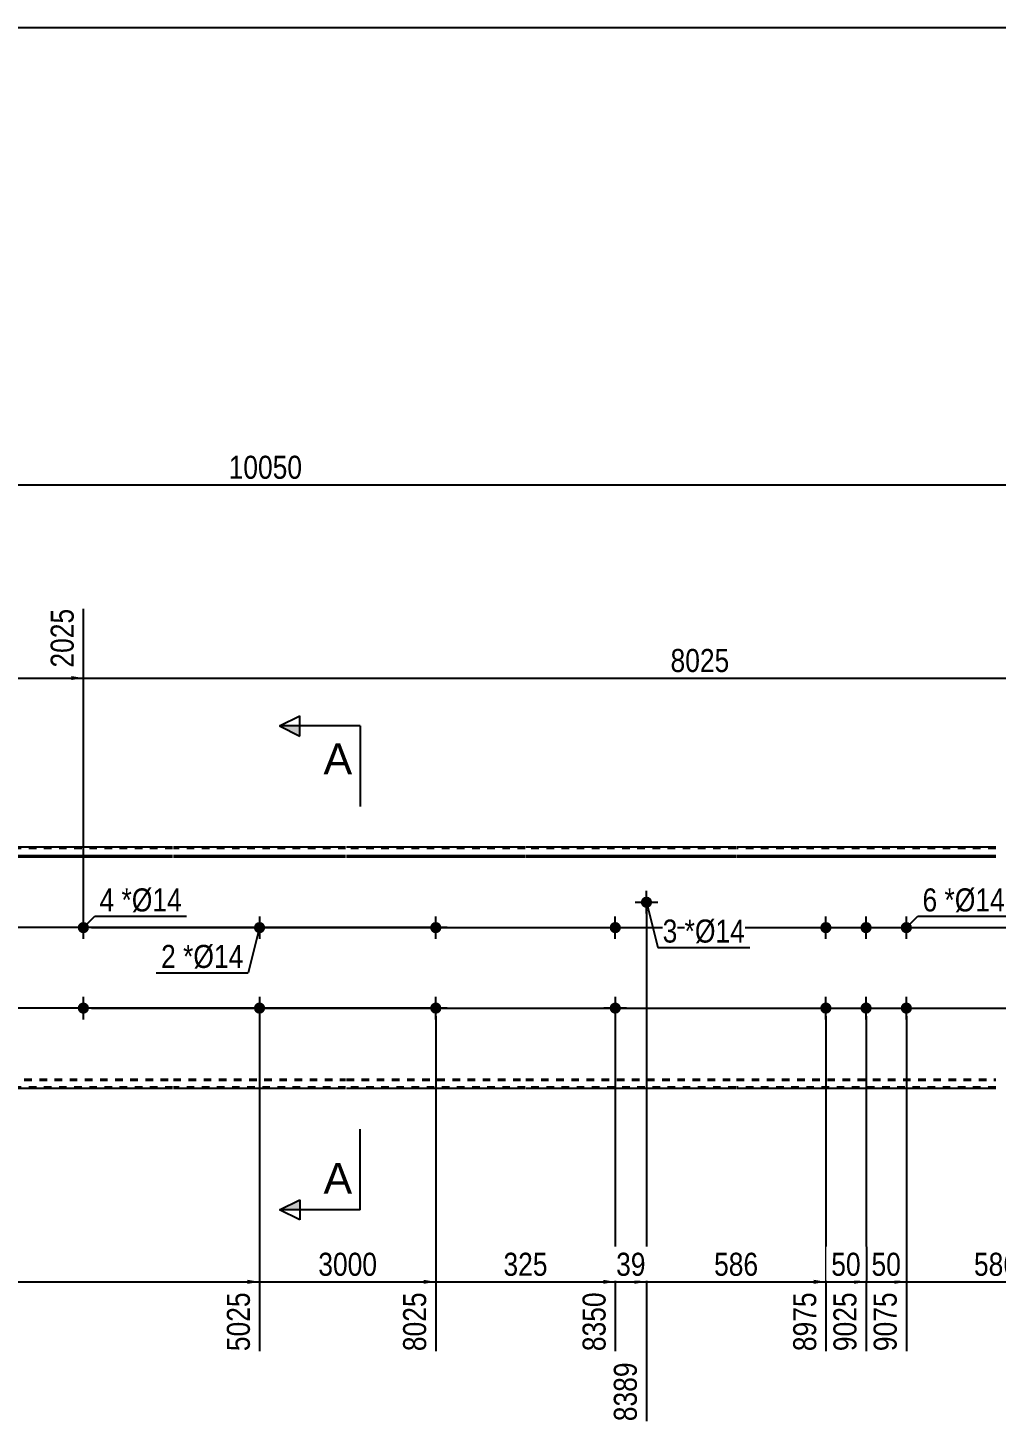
# Model space of a CAD drawing. Header units: millimetres. Extents: x -71 to 331, y -160 to 117.
# Drawn here: x 101.1 to 221.4, y -56.9 to 116.8 of the extents above; entities that cross this region are included whole.
import ezdxf

# ---------------------------------------------------------------- set-up
doc = ezdxf.new("R2010")
doc.units = ezdxf.units.MM
doc.linetypes.add('DXK_LINE_DOT1', pattern=[1.8814, 0.9407, -0.9407])
doc.styles.add('Arial', font='ARIAL.TTF', dxfattribs={"height": 0.2})
doc.styles.add('Arial Narrow', font='ARIALN.TTF', dxfattribs={"height": 0.2})

# ---------------------------------------------------------------- blocks, each defined once
blk = doc.blocks.new('Unknown-627191643-2148')
at = {"color": 5, "linetype": 'Continuous'}
blk.add_line((331.25, 116.75), (-68.75, 116.75), dxfattribs=at)
blk = doc.blocks.new('Part-627191643-1218 - 1203')
at = {"color": 2, "linetype": 'Continuous'}
for p, q in [((119.08, 15), (96.89, 15)), ((96.89, 13.94), (119.08, 13.94)), ((140.58, 15), (119.18, 15)), ((119.18, 13.94), (140.58, 13.94)), ((162.88, 15), (140.68, 15)), ((140.68, 13.94), (162.88, 13.94)), ((189.05, 15), (162.98, 15)), ((162.98, 13.94), (189.05, 13.94)), ((221.35, 15), (189.15, 15)), ((189.15, 13.94), (221.35, 13.94)), ((96.89, 13.81), (119.08, 13.81)), ((119.18, 13.81), (140.58, 13.81)), ((140.68, 13.81), (162.88, 13.81)), ((162.98, 13.81), (189.05, 13.81)), ((189.15, 13.81), (221.35, 13.81)), ((119.08, -15), (96.89, -15)), ((140.58, -15), (119.18, -15)), ((162.88, -15), (140.68, -15)), ((189.05, -15), (162.98, -15)), ((221.35, -15), (189.15, -15))]:
    blk.add_line(p, q, dxfattribs=at)
at = {"color": 7, "linetype": 'DXK_LINE_DOT1'}
for p, q in [((119.08, 14.82), (96.89, 14.82)), ((140.58, 14.82), (119.18, 14.82)), ((162.88, 14.82), (140.68, 14.82)), ((189.05, 14.82), (162.98, 14.82)), ((221.35, 14.82), (189.15, 14.82)), ((96.89, -13.81), (119.08, -13.81)), ((119.18, -13.81), (140.58, -13.81)), ((140.68, -13.81), (162.88, -13.81)), ((162.98, -13.81), (189.05, -13.81)), ((189.15, -13.81), (221.35, -13.81)), ((96.89, -13.94), (119.08, -13.94)), ((119.08, -14.82), (96.89, -14.82)), ((119.18, -13.94), (140.58, -13.94)), ((140.58, -14.82), (119.18, -14.82)), ((140.68, -13.94), (162.88, -13.94)), ((162.88, -14.82), (140.68, -14.82)), ((162.98, -13.94), (189.05, -13.94)), ((189.05, -14.82), (162.98, -14.82)), ((189.15, -13.94), (221.35, -13.94)), ((221.35, -14.82), (189.15, -14.82))]:
    blk.add_line(p, q, dxfattribs=at)
blk = doc.blocks.new('Bolt-627191643-1224 - 1203')
at = {"linetype": 'Continuous'}
for points in [[(199.55, 5, -1), (200.95, 5, -1)], [(204.55, 5, -1), (205.95, 5, -1)], [(209.55, 5, -1), (210.95, 5, -1)], [(199.55, -5, -1), (200.95, -5, -1)], [(204.55, -5, -1), (205.95, -5, -1)], [(209.55, -5, -1), (210.95, -5, -1)]]:
    blk.add_hatch(color=3, dxfattribs=at).paths.add_polyline_path(points)
at = {"color": 3, "linetype": 'Continuous'}
for p, q in [((200.25, 3.6), (200.25, 6.4)), ((205.25, 3.6), (205.25, 6.4)), ((210.25, 3.6), (210.25, 6.4)), ((198.85, 5), (201.65, 5)), ((203.85, 5), (206.65, 5)), ((208.85, 5), (211.65, 5)), ((198.85, -5), (201.65, -5)), ((200.25, -6.4), (200.25, -3.6)), ((203.85, -5), (206.65, -5)), ((205.25, -6.4), (205.25, -3.6)), ((208.85, -5), (211.65, -5)), ((210.25, -6.4), (210.25, -3.6))]:
    blk.add_line(p, q, dxfattribs=at)
blk = doc.blocks.new('Bolt-627191643-1225 - 1203')
at = {"linetype": 'Continuous'}
blk.add_hatch(color=3, dxfattribs=at).paths.add_polyline_path([(177.26, 8.15, -1), (178.66, 8.15, -1)])
at = {"color": 3, "linetype": 'Continuous'}
for p, q in [((177.96, 6.75), (177.96, 9.55)), ((176.56, 8.15), (179.36, 8.15))]:
    blk.add_line(p, q, dxfattribs=at)
blk = doc.blocks.new('Bolt-627191643-1227 - 1203')
at = {"linetype": 'Continuous'}
blk.add_hatch(color=3, dxfattribs=at).paths.add_polyline_path([(174.78, -5, -1), (173.38, -5, -1)])
at = {"color": 3, "linetype": 'Continuous'}
for p, q in [((175.48, -5), (172.68, -5)), ((174.08, -3.6), (174.08, -6.4))]:
    blk.add_line(p, q, dxfattribs=at)
blk = doc.blocks.new('Bolt-627191643-1228 - 1203')
at = {"linetype": 'Continuous'}
blk.add_hatch(color=3, dxfattribs=at).paths.add_polyline_path([(173.38, 5, -1), (174.78, 5, -1)])
at = {"color": 3, "linetype": 'Continuous'}
for p, q in [((174.08, 3.6), (174.08, 6.4)), ((172.68, 5), (175.48, 5))]:
    blk.add_line(p, q, dxfattribs=at)
blk = doc.blocks.new('Bolt-627191643-1229 - 1203')
at = {"linetype": 'Continuous'}
for points in [[(130.58, 5, -1), (129.18, 5, -1)], [(130.58, -5, -1), (129.18, -5, -1)]]:
    blk.add_hatch(color=3, dxfattribs=at).paths.add_polyline_path(points)
at = {"color": 3, "linetype": 'Continuous'}
for p, q in [((129.88, 6.4), (129.88, 3.6)), ((131.28, 5), (128.48, 5)), ((131.28, -5), (128.48, -5)), ((129.88, -3.6), (129.88, -6.4))]:
    blk.add_line(p, q, dxfattribs=at)
blk = doc.blocks.new('Bolt-627191643-1232 - 1203')
at = {"linetype": 'Continuous'}
for points in [[(151.08, 5, -1), (152.48, 5, -1)], [(258.02, 5, -1), (259.42, 5, -1)]]:
    blk.add_hatch(color=3, dxfattribs=at).paths.add_polyline_path(points)
at = {"color": 3, "linetype": 'Continuous'}
for p, q in [((151.78, 3.6), (151.78, 6.4)), ((258.72, 3.6), (258.72, 6.4)), ((153.18, 5), (150.38, 5)), ((260.12, 5), (257.32, 5))]:
    blk.add_line(p, q, dxfattribs=at)
blk = doc.blocks.new('Bolt-627191643-1233 - 1203')
at = {"linetype": 'Continuous'}
for points in [[(151.08, -5, -1), (152.48, -5, -1)], [(258.02, -5, -1), (259.42, -5, -1)]]:
    blk.add_hatch(color=3, dxfattribs=at).paths.add_polyline_path(points)
at = {"color": 3, "linetype": 'Continuous'}
for p, q in [((153.18, -5), (150.38, -5)), ((151.78, -6.4), (151.78, -3.6)), ((260.12, -5), (257.32, -5)), ((258.72, -6.4), (258.72, -3.6))]:
    blk.add_line(p, q, dxfattribs=at)
blk = doc.blocks.new('Bolt-627191643-1236 - 1203')
at = {"linetype": 'Continuous'}
for points in [[(1.8, 5, -1), (3.2, 5, -1)], [(107.29, 5, -1), (108.69, 5, -1)]]:
    blk.add_hatch(color=3, dxfattribs=at).paths.add_polyline_path(points)
at = {"color": 3, "linetype": 'Continuous'}
for p, q in [((2.5, 3.6), (2.5, 6.4)), ((107.99, 3.6), (107.99, 6.4)), ((3.9, 5), (1.1, 5)), ((109.39, 5), (106.59, 5))]:
    blk.add_line(p, q, dxfattribs=at)
blk = doc.blocks.new('Bolt-627191643-1237 - 1203')
at = {"linetype": 'Continuous'}
for points in [[(1.8, -5, -1), (3.2, -5, -1)], [(107.29, -5, -1), (108.69, -5, -1)]]:
    blk.add_hatch(color=3, dxfattribs=at).paths.add_polyline_path(points)
at = {"color": 3, "linetype": 'Continuous'}
for p, q in [((3.9, -5), (1.1, -5)), ((2.5, -6.4), (2.5, -3.6)), ((109.39, -5), (106.59, -5)), ((107.99, -6.4), (107.99, -3.6))]:
    blk.add_line(p, q, dxfattribs=at)
blk = doc.blocks.new('StraightDimension-627191643-1289 - 1203')
at = {"linetype": 'Continuous'}
blk.add_hatch(color=7, dxfattribs=at).paths.add_polyline_path([(150.28, -38.75), (151.78, -39), (150.28, -39.25)])
at = {"color": 7, "linetype": 'Continuous'}
for p, q in [((129.88, -6), (129.88, -47.61)), ((151.78, -6), (151.78, -47.61)), ((129.88, -39), (151.78, -39))]:
    blk.add_line(p, q, dxfattribs=at)
at = {"color": 0}
blk.add_wipeout([(145.09, -38.85), (145.09, -34.65), (136.58, -34.65), (136.58, -38.85)], dxfattribs=at)
at = {"color": 0, "linetype": 'Continuous'}
blk.add_wipeout([(151.18, -39.7), (146.98, -39.7), (146.98, -48.21), (151.18, -48.21)], dxfattribs=at)
at = {"color": 3, "style": 'Arial Narrow'}
blk.add_text('3000', height=2.863, dxfattribs=at).set_placement((137.18, -38.25))
at = {"color": 3, "linetype": 'Continuous', "style": 'Arial Narrow'}
blk.add_text('8025', height=2.863, rotation=90.0002, dxfattribs=at).set_placement((150.58, -47.61))
blk = doc.blocks.new('StraightDimension-627191643-1284 - 1203')
at = {"linetype": 'Continuous'}
blk.add_hatch(color=7, dxfattribs=at).paths.add_polyline_path([(208.75, -38.75), (210.25, -39), (208.75, -39.25)])
at = {"color": 7, "linetype": 'Continuous'}
for p, q in [((205.25, -6), (205.25, -47.61)), ((210.25, -6), (210.25, -47.61)), ((205.25, -39), (210.25, -39))]:
    blk.add_line(p, q, dxfattribs=at)
at = {"color": 0}
blk.add_wipeout([(210.18, -38.85), (210.18, -34.65), (205.32, -34.65), (205.32, -38.85)], dxfattribs=at)
at = {"color": 3, "style": 'Arial Narrow'}
blk.add_text('50', height=2.863, dxfattribs=at).set_placement((205.92, -38.25))
at = {"color": 0, "linetype": 'Continuous'}
blk.add_wipeout([(209.65, -39.7), (205.45, -39.7), (205.45, -48.21), (209.65, -48.21)], dxfattribs=at)
at = {"color": 3, "linetype": 'Continuous', "style": 'Arial Narrow'}
blk.add_text('9075', height=2.863, rotation=90.0002, dxfattribs=at).set_placement((209.05, -47.61))
blk = doc.blocks.new('StraightDimension-627191643-1283 - 1203')
at = {"linetype": 'Continuous'}
blk.add_hatch(color=7, dxfattribs=at).paths.add_polyline_path([(231.04, -38.75), (232.54, -39), (231.04, -39.25)])
at = {"color": 7, "linetype": 'Continuous'}
for p, q in [((232.54, 7.15), (232.54, -47.61)), ((210.25, -6), (210.25, -47.61)), ((210.25, -39), (232.54, -39))]:
    blk.add_line(p, q, dxfattribs=at)
at = {"color": 0}
blk.add_wipeout([(224.74, -38.85), (224.74, -34.65), (218.05, -34.65), (218.05, -38.85)], dxfattribs=at)
at = {"color": 0, "linetype": 'Continuous'}
blk.add_wipeout([(231.94, -39.7), (227.74, -39.7), (227.74, -48.21), (231.94, -48.21)], dxfattribs=at)
at = {"color": 3, "style": 'Arial Narrow'}
blk.add_text('586', height=2.863, dxfattribs=at).set_placement((218.65, -38.25))
at = {"color": 3, "linetype": 'Continuous', "style": 'Arial Narrow'}
blk.add_text('9661', height=2.863, rotation=90.0002, dxfattribs=at).set_placement((231.34, -47.61))
blk = doc.blocks.new('StraightDimension-627191643-1406 - 1203')
at = {"linetype": 'Continuous'}
for points in [[(272.75, 6.65), (273, 8.15), (273.25, 6.65)], [(273.25, 6.5), (273, 5), (272.75, 6.5)]]:
    blk.add_hatch(color=7, dxfattribs=at).paths.add_polyline_path(points)
at = {"color": 7, "linetype": 'Continuous'}
for p, q in [((233.54, 8.15), (275.4, 8.15)), ((273, 5), (273, 8.15)), ((108.99, 5), (275.4, 5))]:
    blk.add_line(p, q, dxfattribs=at)
at = {"color": 0}
blk.add_wipeout([(272.85, 9.01), (268.65, 9.01), (268.65, 4.15), (272.85, 4.15)], dxfattribs=at)
at = {"color": 3, "style": 'Arial Narrow'}
blk.add_text('32', height=2.863, rotation=90.0002, dxfattribs=at).set_placement((272.25, 4.75))
blk = doc.blocks.new('StraightDimension-627191643-1286 - 1203')
at = {"linetype": 'Continuous'}
blk.add_hatch(color=7, dxfattribs=at).paths.add_polyline_path([(198.75, -38.75), (200.25, -39), (198.75, -39.25)])
at = {"color": 7, "linetype": 'Continuous'}
for p, q in [((177.96, 7.15), (177.96, -56.31)), ((200.25, -6), (200.25, -47.61)), ((177.96, -39), (200.25, -39))]:
    blk.add_line(p, q, dxfattribs=at)
at = {"color": 0}
blk.add_wipeout([(192.44, -38.85), (192.44, -34.65), (185.76, -34.65), (185.76, -38.85)], dxfattribs=at)
at = {"color": 0, "linetype": 'Continuous'}
blk.add_wipeout([(199.65, -39.7), (195.45, -39.7), (195.45, -48.21), (199.65, -48.21)], dxfattribs=at)
at = {"color": 3, "style": 'Arial Narrow'}
blk.add_text('586', height=2.863, dxfattribs=at).set_placement((186.36, -38.25))
at = {"color": 3, "linetype": 'Continuous', "style": 'Arial Narrow'}
blk.add_text('8975', height=2.863, rotation=90.0002, dxfattribs=at).set_placement((199.05, -47.61))
blk = doc.blocks.new('StraightDimension-627191643-1408 - 1203')
at = {"linetype": 'Continuous'}
for points in [[(272.75, -6.5), (273, -5), (273.25, -6.5)], [(273.25, -13.5), (273, -15), (272.75, -13.5)]]:
    blk.add_hatch(color=7, dxfattribs=at).paths.add_polyline_path(points)
at = {"color": 7, "linetype": 'Continuous'}
for p, q in [((108.99, -5), (275.4, -5)), ((273, -15), (273, -5)), ((262.22, -15), (275.4, -15))]:
    blk.add_line(p, q, dxfattribs=at)
at = {"color": 0}
blk.add_wipeout([(272.85, -6.66), (268.65, -6.66), (268.65, -13.34), (272.85, -13.34)], dxfattribs=at)
at = {"color": 3, "style": 'Arial Narrow'}
blk.add_text('100', height=2.863, rotation=90.0002, dxfattribs=at).set_placement((272.25, -12.74))
blk = doc.blocks.new('StraightDimension-627191643-1290 - 1203')
at = {"linetype": 'Continuous'}
blk.add_hatch(color=7, dxfattribs=at).paths.add_polyline_path([(128.38, -38.75), (129.88, -39), (128.38, -39.25)])
at = {"color": 7, "linetype": 'Continuous'}
for p, q in [((129.88, -6), (129.88, -47.61)), ((0, -16), (0, -42.13)), ((0, -39), (129.88, -39))]:
    blk.add_line(p, q, dxfattribs=at)
at = {"color": 0}
blk.add_wipeout([(69.2, -38.85), (69.2, -34.65), (60.69, -34.65), (60.69, -38.85)], dxfattribs=at)
at = {"color": 0, "linetype": 'Continuous'}
for points in [[(-0.6, -39.7), (-4.8, -39.7), (-4.8, -42.73), (-0.6, -42.73)], [(129.28, -39.7), (125.08, -39.7), (125.08, -48.21), (129.28, -48.21)]]:
    blk.add_wipeout(points, dxfattribs=at)
at = {"color": 3, "style": 'Arial Narrow'}
blk.add_text('5025', height=2.863, dxfattribs=at).set_placement((61.29, -38.25))
at = {"color": 3, "linetype": 'Continuous', "style": 'Arial Narrow'}
for s, height, p in [('0', 2.86, (-1.2, -42.13)), ('5025', 2.863, (128.68, -47.61))]:
    blk.add_text(s, height=height, rotation=90.0002, dxfattribs=at).set_placement(p)
blk = doc.blocks.new('StraightDimension-627191643-1288 - 1203')
at = {"linetype": 'Continuous'}
blk.add_hatch(color=7, dxfattribs=at).paths.add_polyline_path([(172.58, -38.75), (174.08, -39), (172.58, -39.25)])
at = {"color": 7, "linetype": 'Continuous'}
for p, q in [((151.78, -6), (151.78, -47.61)), ((174.08, -6), (174.08, -47.61)), ((151.78, -39), (174.08, -39))]:
    blk.add_line(p, q, dxfattribs=at)
at = {"color": 0}
blk.add_wipeout([(166.27, -38.85), (166.27, -34.65), (159.59, -34.65), (159.59, -38.85)], dxfattribs=at)
at = {"color": 0, "linetype": 'Continuous'}
blk.add_wipeout([(173.48, -39.7), (169.28, -39.7), (169.28, -48.21), (173.48, -48.21)], dxfattribs=at)
at = {"color": 3, "style": 'Arial Narrow'}
blk.add_text('325', height=2.863, dxfattribs=at).set_placement((160.19, -38.25))
at = {"color": 3, "linetype": 'Continuous', "style": 'Arial Narrow'}
blk.add_text('8350', height=2.863, rotation=90.0002, dxfattribs=at).set_placement((172.88, -47.61))
blk = doc.blocks.new('StraightDimension-627191643-1383 - 1203')
at = {"linetype": 'Continuous'}
for points in [[(-12.25, 3.5), (-12, 5), (-11.75, 3.5)], [(-11.75, -3.5), (-12, -5), (-12.25, -3.5)]]:
    blk.add_hatch(color=7, dxfattribs=at).paths.add_polyline_path(points)
at = {"color": 7, "linetype": 'Continuous'}
for p, q in [((150.78, 5), (-14.25, 5)), ((-12, -5), (-12, 5)), ((150.78, -5), (-14.25, -5))]:
    blk.add_line(p, q, dxfattribs=at)
at = {"color": 0}
blk.add_wipeout([(-12.15, 3.34), (-16.35, 3.34), (-16.35, -3.34), (-12.15, -3.34)], dxfattribs=at)
at = {"color": 3, "style": 'Arial Narrow'}
blk.add_text('100', height=2.863, rotation=90.0002, dxfattribs=at).set_placement((-12.75, -2.74))
blk = doc.blocks.new('StraightDimension-627191643-1285 - 1203')
at = {"linetype": 'Continuous'}
blk.add_hatch(color=7, dxfattribs=at).paths.add_polyline_path([(203.75, -38.75), (205.25, -39), (203.75, -39.25)])
at = {"color": 7, "linetype": 'Continuous'}
for p, q in [((200.25, -6), (200.25, -47.61)), ((205.25, -6), (205.25, -47.61)), ((200.25, -39), (205.25, -39))]:
    blk.add_line(p, q, dxfattribs=at)
at = {"color": 0}
blk.add_wipeout([(205.18, -38.85), (205.18, -34.65), (200.32, -34.65), (200.32, -38.85)], dxfattribs=at)
at = {"color": 3, "style": 'Arial Narrow'}
blk.add_text('50', height=2.863, dxfattribs=at).set_placement((200.92, -38.25))
at = {"color": 0, "linetype": 'Continuous'}
blk.add_wipeout([(204.65, -39.7), (200.45, -39.7), (200.45, -48.21), (204.65, -48.21)], dxfattribs=at)
at = {"color": 3, "linetype": 'Continuous', "style": 'Arial Narrow'}
blk.add_text('9025', height=2.863, rotation=90.0002, dxfattribs=at).set_placement((204.05, -47.61))
blk = doc.blocks.new('StraightDimension-627191643-1333 - 1203')
at = {"linetype": 'Continuous'}
blk.add_hatch(color=7, dxfattribs=at).paths.add_polyline_path([(259.72, 36.25), (261.22, 36), (259.72, 35.75)])
at = {"color": 7, "linetype": 'Continuous'}
for p, q in [((261.22, 16), (261.22, 46.44)), ((107.99, 6), (107.99, 44.61)), ((107.99, 36), (261.22, 36))]:
    blk.add_line(p, q, dxfattribs=at)
at = {"color": 0, "linetype": 'Continuous'}
blk.add_wipeout([(260.62, 47.04), (256.42, 47.04), (256.42, 36.7), (260.62, 36.7)], dxfattribs=at)
at = {"color": 0}
blk.add_wipeout([(188.86, 36.15), (188.86, 40.35), (180.35, 40.35), (180.35, 36.15)], dxfattribs=at)
at = {"color": 3, "linetype": 'Continuous', "style": 'Arial Narrow'}
blk.add_text('10050', height=2.863, rotation=90.0002, dxfattribs=at).set_placement((260.02, 37.3))
at = {"color": 3, "style": 'Arial Narrow'}
blk.add_text('8025', height=2.863, dxfattribs=at).set_placement((180.95, 36.75))
blk = doc.blocks.new('StraightDimension-627191643-1287 - 1203')
at = {"linetype": 'Continuous'}
blk.add_hatch(color=7, dxfattribs=at).paths.add_polyline_path([(176.46, -38.75), (177.96, -39), (176.46, -39.25)])
at = {"color": 7, "linetype": 'Continuous'}
for p, q in [((177.96, 7.15), (177.96, -56.31)), ((174.08, -6), (174.08, -47.61)), ((174.08, -39), (177.96, -39))]:
    blk.add_line(p, q, dxfattribs=at)
at = {"color": 0}
blk.add_wipeout([(178.44, -38.85), (178.44, -34.65), (173.59, -34.65), (173.59, -38.85)], dxfattribs=at)
at = {"color": 0, "linetype": 'Continuous'}
blk.add_wipeout([(177.36, -48.4), (173.16, -48.4), (173.16, -56.91), (177.36, -56.91)], dxfattribs=at)
at = {"color": 3, "style": 'Arial Narrow'}
blk.add_text('39', height=2.863, dxfattribs=at).set_placement((174.19, -38.25))
at = {"color": 3, "linetype": 'Continuous', "style": 'Arial Narrow'}
blk.add_text('8389', height=2.863, rotation=90.0002, dxfattribs=at).set_placement((176.76, -56.31))
blk = doc.blocks.new('StraightDimension-627191643-1334 - 1203')
at = {"linetype": 'Continuous'}
blk.add_hatch(color=7, dxfattribs=at).paths.add_polyline_path([(106.49, 36.25), (107.99, 36), (106.49, 35.75)])
at = {"color": 7, "linetype": 'Continuous'}
for p, q in [((85.69, 6), (85.69, 57.21)), ((107.99, 6), (107.99, 44.61)), ((85.69, 36), (107.99, 36))]:
    blk.add_line(p, q, dxfattribs=at)
at = {"color": 0, "linetype": 'Continuous'}
blk.add_wipeout([(107.39, 45.21), (103.19, 45.21), (103.19, 36.7), (107.39, 36.7)], dxfattribs=at)
at = {"color": 0}
blk.add_wipeout([(100.18, 36.15), (100.18, 40.35), (93.5, 40.35), (93.5, 36.15)], dxfattribs=at)
at = {"color": 3, "linetype": 'Continuous', "style": 'Arial Narrow'}
blk.add_text('2025', height=2.863, rotation=90.0002, dxfattribs=at).set_placement((106.79, 37.3))
at = {"color": 3, "style": 'Arial Narrow'}
blk.add_text('325', height=2.863, dxfattribs=at).set_placement((94.1, 36.75))
blk = doc.blocks.new('StraightDimension-627191643-1382 - 1203')
at = {"linetype": 'Continuous'}
for points in [[(-12.25, 7.38), (-12, 8.88), (-11.75, 7.38)], [(-11.75, 6.5), (-12, 5), (-12.25, 6.5)]]:
    blk.add_hatch(color=7, dxfattribs=at).paths.add_polyline_path(points)
at = {"color": 7, "linetype": 'Continuous'}
for p, q in [((26.95, 8.88), (-14.25, 8.88)), ((-12, 5), (-12, 8.88)), ((150.78, 5), (-14.25, 5))]:
    blk.add_line(p, q, dxfattribs=at)
at = {"color": 0}
blk.add_wipeout([(-12.15, 9.37), (-16.35, 9.37), (-16.35, 4.51), (-12.15, 4.51)], dxfattribs=at)
at = {"color": 3, "style": 'Arial Narrow'}
blk.add_text('39', height=2.863, rotation=90.0002, dxfattribs=at).set_placement((-12.75, 5.11))
blk = doc.blocks.new('StraightDimension-627191643-1384 - 1203')
at = {"linetype": 'Continuous'}
for points in [[(-12.25, -6.5), (-12, -5), (-11.75, -6.5)], [(-11.75, -13.5), (-12, -15), (-12.25, -13.5)]]:
    blk.add_hatch(color=7, dxfattribs=at).paths.add_polyline_path(points)
at = {"color": 7, "linetype": 'Continuous'}
for p, q in [((150.78, -5), (-14.25, -5)), ((-12, -15), (-12, -5)), ((-1, -15), (-14.25, -15))]:
    blk.add_line(p, q, dxfattribs=at)
at = {"color": 0}
blk.add_wipeout([(-12.15, -6.66), (-16.35, -6.66), (-16.35, -13.34), (-12.15, -13.34)], dxfattribs=at)
at = {"color": 3, "style": 'Arial Narrow'}
blk.add_text('100', height=2.863, rotation=90.0002, dxfattribs=at).set_placement((-12.75, -12.74))
blk = doc.blocks.new('StraightDimension-627191643-1407 - 1203')
at = {"linetype": 'Continuous'}
for points in [[(272.75, 3.5), (273, 5), (273.25, 3.5)], [(273.25, -3.5), (273, -5), (272.75, -3.5)]]:
    blk.add_hatch(color=7, dxfattribs=at).paths.add_polyline_path(points)
at = {"color": 7, "linetype": 'Continuous'}
for p, q in [((108.99, 5), (275.4, 5)), ((273, -5), (273, 5)), ((108.99, -5), (275.4, -5))]:
    blk.add_line(p, q, dxfattribs=at)
at = {"color": 0}
blk.add_wipeout([(272.85, 3.34), (268.65, 3.34), (268.65, -3.34), (272.85, -3.34)], dxfattribs=at)
at = {"color": 3, "style": 'Arial Narrow'}
blk.add_text('100', height=2.863, rotation=90.0002, dxfattribs=at).set_placement((272.25, -2.74))
blk = doc.blocks.new('StraightDimension-627191643-1425 - 1203')
at = {"color": 7, "linetype": 'Continuous'}
blk.add_line((0, 60), (261.22, 60), dxfattribs=at)
at = {"color": 0}
blk.add_wipeout([(135.78, 60.15), (135.78, 64.35), (125.44, 64.35), (125.44, 60.15)], dxfattribs=at)
at = {"color": 3, "style": 'Arial Narrow'}
blk.add_text('10050', height=2.863, dxfattribs=at).set_placement((126.04, 60.75))
blk = doc.blocks.new('Mark-627191643-1476 - 1203')
at = {"color": 0}
for points in [[(214.09, 7.01), (214.09, 10.01), (212.26, 10.01), (212.26, 7.01)], [(216.27, 7.01), (216.27, 10.01), (214.99, 10.01), (214.99, 7.01)]]:
    blk.add_wipeout(points, dxfattribs=at)
for points in [[(214.09, 7.01), (214.09, 10.01), (212.26, 10.01), (212.26, 7.01)], [(216.27, 7.01), (216.27, 10.01), (214.99, 10.01), (214.99, 7.01)]]:
    blk.add_wipeout(points, dxfattribs=at)
at = {"color": 7, "linetype": 'Continuous'}
blk.add_line((210.25, 5), (211.66, 6.41), dxfattribs=at)
at = {"color": 3, "style": 'Arial Narrow'}
blk.add_text('6', height=2.86, dxfattribs=at).set_placement((212.26, 7.01))
at = {"color": 0}
blk.add_wipeout([(222.48, 7.01), (222.48, 10.01), (216.27, 10.01), (216.27, 7.01)], dxfattribs=at)
blk.add_wipeout([(222.48, 7.01), (222.48, 10.01), (216.27, 10.01), (216.27, 7.01)], dxfattribs=at)
at = {"color": 7, "linetype": 'Continuous'}
blk.add_line((211.66, 6.41), (223.08, 6.41), dxfattribs=at)
at = {"color": 3, "style": 'Arial Narrow'}
for s, height, p in [('*', 2.86, (214.99, 7.01)), ('Ø14', 2.863, (216.27, 7.01))]:
    blk.add_text(s, height=height, dxfattribs=at).set_placement(p)
blk = doc.blocks.new('MarkSet-627191643-1472 - 1203')
at = {"color": 0}
for points in [[(111.83, 7.01), (111.83, 10.01), (110, 10.01), (110, 7.01)], [(114.01, 7.01), (114.01, 10.01), (112.73, 10.01), (112.73, 7.01)]]:
    blk.add_wipeout(points, dxfattribs=at)
for points in [[(111.83, 7.01), (111.83, 10.01), (110, 10.01), (110, 7.01)], [(114.01, 7.01), (114.01, 10.01), (112.73, 10.01), (112.73, 7.01)]]:
    blk.add_wipeout(points, dxfattribs=at)
at = {"color": 7, "linetype": 'Continuous'}
blk.add_line((107.99, 5), (109.4, 6.41), dxfattribs=at)
at = {"color": 3, "style": 'Arial Narrow'}
blk.add_text('4', height=2.86, dxfattribs=at).set_placement((110, 7.01))
at = {"color": 0}
blk.add_wipeout([(120.22, 7.01), (120.22, 10.01), (114.01, 10.01), (114.01, 7.01)], dxfattribs=at)
blk.add_wipeout([(120.22, 7.01), (120.22, 10.01), (114.01, 10.01), (114.01, 7.01)], dxfattribs=at)
at = {"color": 7, "linetype": 'Continuous'}
blk.add_line((109.4, 6.41), (120.82, 6.41), dxfattribs=at)
at = {"color": 3, "style": 'Arial Narrow'}
for s, height, p in [('*', 2.86, (112.73, 7.01)), ('Ø14', 2.863, (114.01, 7.01))]:
    blk.add_text(s, height=height, dxfattribs=at).set_placement(p)
blk = doc.blocks.new('Mark-627191643-1477 - 1203')
at = {"color": 0}
for points in [[(119.48, -0.01), (119.48, 2.99), (117.65, 2.99), (117.65, -0.01)], [(121.66, -0.01), (121.66, 2.99), (120.38, 2.99), (120.38, -0.01)]]:
    blk.add_wipeout(points, dxfattribs=at)
for points in [[(119.48, -0.01), (119.48, 2.99), (117.65, 2.99), (117.65, -0.01)], [(121.66, -0.01), (121.66, 2.99), (120.38, 2.99), (120.38, -0.01)]]:
    blk.add_wipeout(points, dxfattribs=at)
at = {"color": 3, "style": 'Arial Narrow'}
blk.add_text('2', height=2.86, dxfattribs=at).set_placement((117.65, -0.01))
at = {"color": 0}
blk.add_wipeout([(127.87, -0.01), (127.87, 2.99), (121.66, 2.99), (121.66, -0.01)], dxfattribs=at)
blk.add_wipeout([(127.87, -0.01), (127.87, 2.99), (121.66, 2.99), (121.66, -0.01)], dxfattribs=at)
at = {"color": 7, "linetype": 'Continuous'}
for p in [(129.88, 5), (117.05, -0.61)]:
    blk.add_line(p, (128.47, -0.61), dxfattribs=at)
at = {"color": 3, "style": 'Arial Narrow'}
for s, height, p in [('*', 2.86, (120.38, -0.01)), ('Ø14', 2.863, (121.66, -0.01))]:
    blk.add_text(s, height=height, dxfattribs=at).set_placement(p)
blk = doc.blocks.new('SectionMark-627191643-1278 - 1203')
at = {"linetype": 'Continuous'}
for points in [[(134.88, 30.05), (134.88, 28.8), (132.38, 30.05)], [(134.88, -28.8), (134.88, -30.05), (132.38, -30.05)]]:
    blk.add_hatch(color=30, dxfattribs=at).paths.add_polyline_path(points)
at = {"color": 30, "linetype": 'Continuous'}
for p, q in [((132.38, 30.05), (134.88, 31.3)), ((134.88, 28.8), (134.88, 31.3)), ((142.38, 30.05), (132.38, 30.05)), ((132.38, 30.05), (134.88, 28.8)), ((142.38, 30.05), (142.38, 20.05)), ((142.38, -30.05), (142.38, -20.05)), ((132.38, -30.05), (134.88, -28.8)), ((134.88, -28.8), (134.88, -31.3)), ((142.38, -30.05), (132.38, -30.05)), ((134.88, -31.3), (132.38, -30.05))]:
    blk.add_line(p, q, dxfattribs=at)
at = {"color": 0, "linetype": 'Continuous'}
for points in [[(141.38, 24.05), (141.38, 28.05), (137.83, 28.05), (137.83, 24.05)], [(141.38, -28.05), (141.38, -24.05), (137.83, -24.05), (137.83, -28.05)]]:
    blk.add_wipeout(points, dxfattribs=at)
at = {"color": 96, "linetype": 'Continuous', "style": 'Arial'}
for p in [(137.83, 24.05), (137.83, -28.05)]:
    blk.add_text('A', height=3.82, dxfattribs=at).set_placement(p)
blk = doc.blocks.new('MarkSet-627191643-1454 - 1203')
at = {"color": 0}
for points in [[(181.8, 3.14), (181.8, 6.14), (179.97, 6.14), (179.97, 3.14)], [(183.98, 3.14), (183.98, 6.14), (182.7, 6.14), (182.7, 3.14)]]:
    blk.add_wipeout(points, dxfattribs=at)
for points in [[(181.8, 3.14), (181.8, 6.14), (179.97, 6.14), (179.97, 3.14)], [(183.98, 3.14), (183.98, 6.14), (182.7, 6.14), (182.7, 3.14)]]:
    blk.add_wipeout(points, dxfattribs=at)
at = {"color": 7, "linetype": 'Continuous'}
blk.add_line((177.96, 8.15), (179.37, 2.54), dxfattribs=at)
at = {"color": 3, "style": 'Arial Narrow'}
blk.add_text('3', height=2.86, dxfattribs=at).set_placement((179.97, 3.14))
at = {"color": 0}
blk.add_wipeout([(190.19, 3.14), (190.19, 6.14), (183.98, 6.14), (183.98, 3.14)], dxfattribs=at)
blk.add_wipeout([(190.19, 3.14), (190.19, 6.14), (183.98, 6.14), (183.98, 3.14)], dxfattribs=at)
at = {"color": 7, "linetype": 'Continuous'}
blk.add_line((179.37, 2.54), (190.79, 2.54), dxfattribs=at)
at = {"color": 3, "style": 'Arial Narrow'}
for s, height, p in [('*', 2.86, (182.7, 3.14)), ('Ø14', 2.863, (183.98, 3.14))]:
    blk.add_text(s, height=height, dxfattribs=at).set_placement(p)

msp = doc.modelspace()

# ---------------------------------------------------------------- block references
for name in ['Unknown-627191643-2148', 'Part-627191643-1218 - 1203', 'Bolt-627191643-1225 - 1203', 'Bolt-627191643-1236 - 1203', 'Bolt-627191643-1229 - 1203', 'Bolt-627191643-1232 - 1203', 'Bolt-627191643-1228 - 1203', 'Bolt-627191643-1224 - 1203', 'Bolt-627191643-1237 - 1203', 'Bolt-627191643-1233 - 1203', 'Bolt-627191643-1227 - 1203']:
    msp.add_blockref(name, (0, 0))

# ---------------------------------------------------------------- next in the draw order: block references
for name in ['StraightDimension-627191643-1289 - 1203', 'StraightDimension-627191643-1284 - 1203']:
    msp.add_blockref(name, (0, 0))

# ---------------------------------------------------------------- next in the draw order: block references
msp.add_blockref('StraightDimension-627191643-1283 - 1203', (0, 0))

# ---------------------------------------------------------------- next in the draw order: block references
msp.add_blockref('StraightDimension-627191643-1406 - 1203', (0, 0))

# ---------------------------------------------------------------- next in the draw order: block references
msp.add_blockref('StraightDimension-627191643-1286 - 1203', (0, 0))

# ---------------------------------------------------------------- next in the draw order: block references
for name in ['StraightDimension-627191643-1333 - 1203', 'StraightDimension-627191643-1408 - 1203']:
    msp.add_blockref(name, (0, 0))

# ---------------------------------------------------------------- next in the draw order: block references
for name in ['StraightDimension-627191643-1334 - 1203', 'StraightDimension-627191643-1383 - 1203', 'StraightDimension-627191643-1290 - 1203', 'StraightDimension-627191643-1288 - 1203', 'StraightDimension-627191643-1285 - 1203']:
    msp.add_blockref(name, (0, 0))

# ---------------------------------------------------------------- next in the draw order: block references
for name in ['StraightDimension-627191643-1425 - 1203', 'StraightDimension-627191643-1382 - 1203', 'StraightDimension-627191643-1287 - 1203', 'StraightDimension-627191643-1384 - 1203']:
    msp.add_blockref(name, (0, 0))

# ---------------------------------------------------------------- next in the draw order: block references
msp.add_blockref('StraightDimension-627191643-1407 - 1203', (0, 0))

# ---------------------------------------------------------------- next in the draw order: block references
for name in ['SectionMark-627191643-1278 - 1203', 'MarkSet-627191643-1472 - 1203', 'Mark-627191643-1476 - 1203', 'MarkSet-627191643-1454 - 1203']:
    msp.add_blockref(name, (0, 0))

# ---------------------------------------------------------------- next in the draw order: block references
msp.add_blockref('Mark-627191643-1477 - 1203', (0, 0))

doc.saveas('drawing.dxf')
